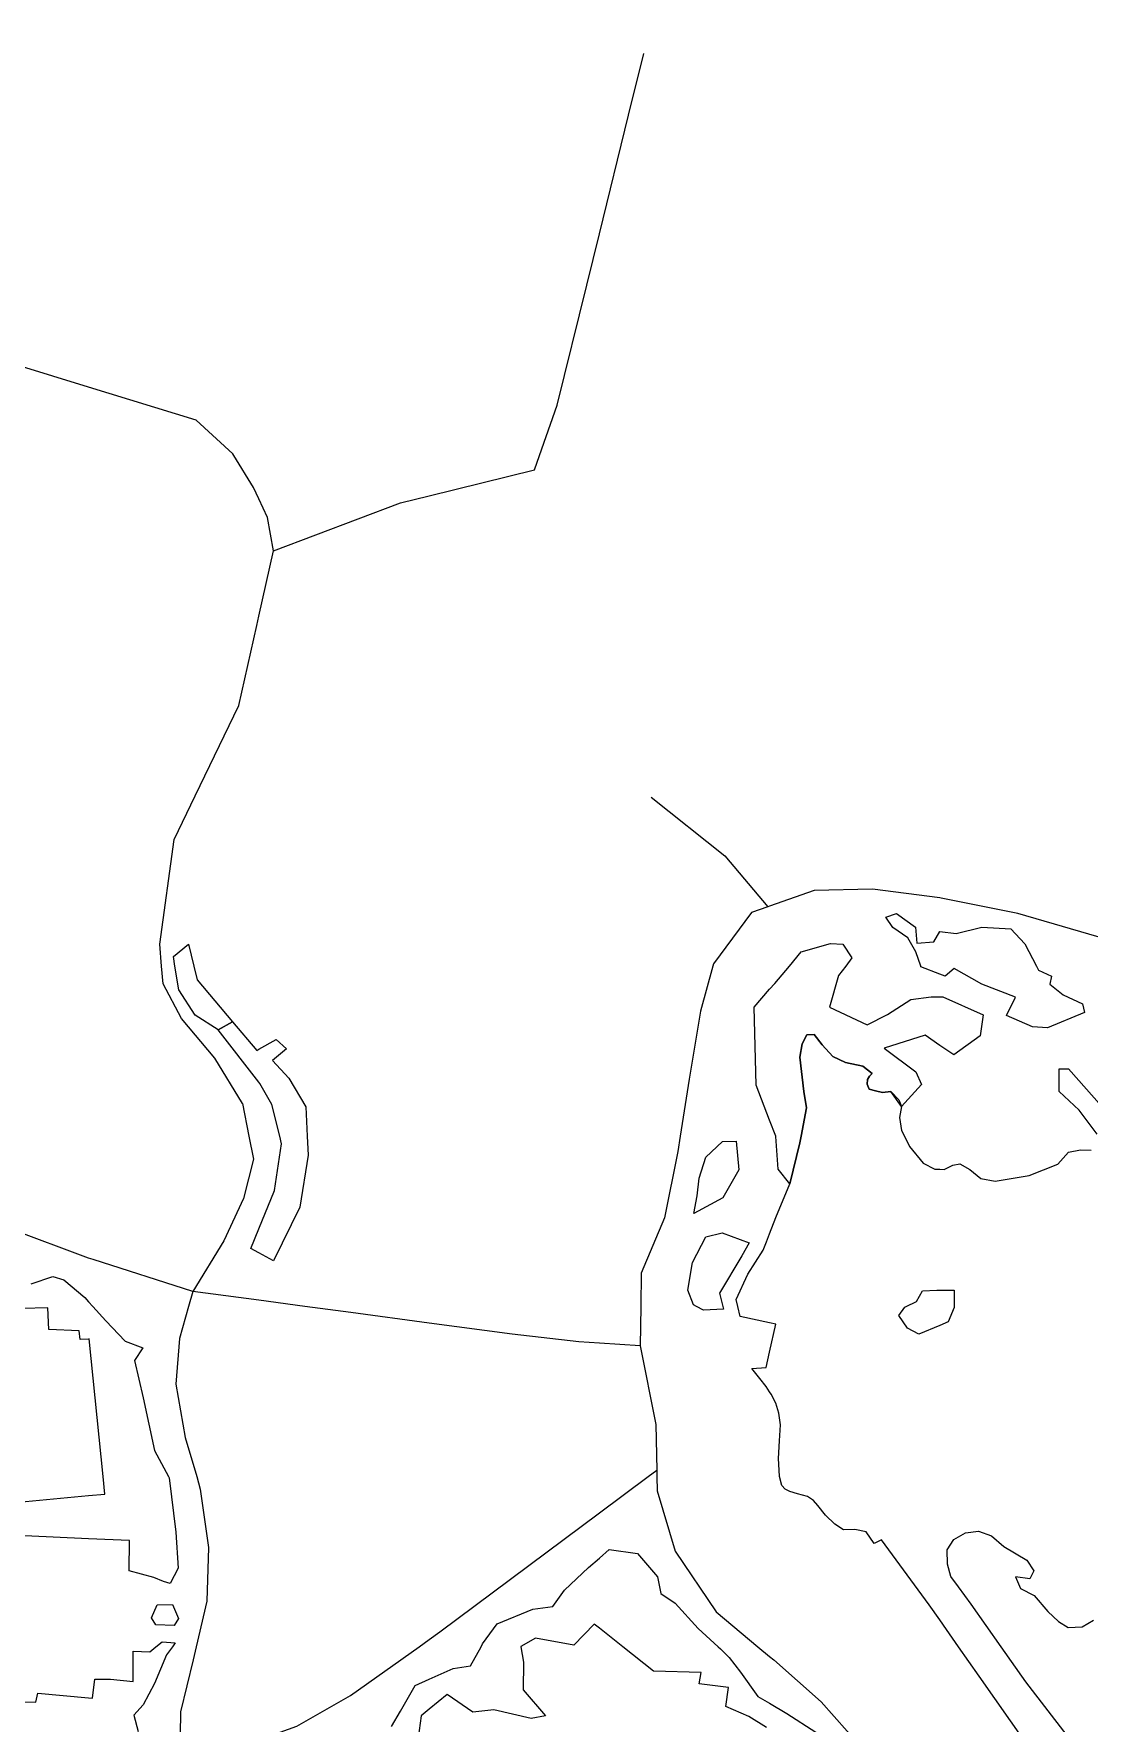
# Model space of a CAD drawing. Header units: millimetres. Extents: x 0 to 1153, y 0 to 888.
# Drawn here: x 530.3 to 716.3, y 586.5 to 884.3 of the extents above; entities that cross this region are included whole.
import ezdxf

# ---------------------------------------------------------------- set-up
doc = ezdxf.new("R2010")
doc.units = ezdxf.units.MM

msp = doc.modelspace()

# ---------------------------------------------------------------- linework, layer by layer
at = {"layer": 'minor_roads'}
for points in [[(572.5821, 793.1869, 5.3849), (571.4947, 799.0727, 5.4321), (570, 802.3483, 5.4657), (569.0815, 804.3612, 5.4747), (565.5876, 810, 5.4978), (565.421, 810.2689, 5.5023), (558.972, 816.2197, 5.5871), (540, 822.0421, 5.5982), (510, 831.249, 5.1325), (481.4854, 840, 4.4222), (480, 840.4559, 4.3853), (469.8849, 843.5602, 4.2098), (456.6111, 850.8297, 3.9634), (450, 853.8514, 3.813), (445.5004, 855.908, 3.7824), (420, 863.6072, 3.5072), (398.8265, 870, 3.4944), (390, 872.665, 3.4852), (360, 881.7227, 3.4135), (351.3527, 884.3335, 3.2729)], [(567.101, 695.78, 6.3109), (562.2266, 703.7374, 6.124), (556.3499, 710.7498, 5.927), (553.1156, 716.8753, 5.7903), (552.8488, 720, 5.7472), (552.5208, 723.8423, 5.6908), (555.0465, 742.3121, 5.4907), (558.7685, 750, 5.4427), (566.4733, 765.9146, 5.4162), (569.6284, 780, 5.3145), (570, 781.6592, 5.3282), (572.5821, 793.1869, 5.3849), (594.9417, 801.6502, 5.2628), (600, 802.8972, 5.2298), (618.5799, 807.4777, 4.9948), (619.4649, 810, 5.0013), (622.5697, 818.8492, 5.153), (627.7692, 840, 5.552), (630, 849.0746, 5.6807), (635.1441, 870, 5.9365), (637.8135, 880.8588, 5.8993)]]:
    msp.add_polyline3d(points, dxfattribs=at)
at = {"layer": 'parks'}
for points in [[(680.4705, 728.6, 5.2546), (682.3406, 729.2557, 5.2387), (685.7317, 726.8358, 5.2965), (685.9534, 724.027, 5.3628), (688.929, 724.2511, 5.3552), (689.9823, 726.0967, 5.3122), (690, 726.0945, 5.3122), (692.887, 725.7363, 5.3715), (697.408, 726.8616, 5.4265), (702.5269, 726.5487, 5.5245), (704.9641, 723.8895, 5.6255), (707.0071, 720, 5.7449), (707.3857, 719.2792, 5.7604), (709.6667, 718.2387, 5.8111), (709.3934, 716.7925, 5.8233), (711.752, 714.8962, 5.8817), (715.1535, 713.3311, 5.9491), (715.4707, 711.8034, 5.9682), (708.9563, 709.0761, 5.9072), (706.3215, 709.2846, 5.8694), (701.7426, 711.2914, 5.7792), (703.3158, 714.4874, 5.7573), (697.3817, 716.7801, 5.6302), (692.5483, 719.5519, 5.5035), (690.9176, 718.2057, 5.5002), (690, 718.5662, 5.4783), (686.6703, 719.874, 5.4592), (686.6268, 720, 5.4569), (685.7592, 722.5147, 5.3987), (684.3428, 724.9943, 5.341), (681.7194, 726.8008, 5.2985), (680.4705, 728.6, 5.2546)], [(554.9401, 721.685, 5.7656), (557.6117, 723.8548, 5.7871), (558.5263, 720, 5.8583), (559.1019, 717.5739, 5.8986), (565.3332, 710.1391, 6.1079), (562.8546, 708.7289, 6.0767), (558.7862, 711.3149, 5.9673), (555.8999, 715.8194, 5.8573), (555.2158, 720, 5.7935), (554.9401, 721.685, 5.7656)], [(657.278, 712.7409, 5.6925), (660, 715.8981, 5.5872), (660.9013, 716.9434, 5.5628), (663.4838, 720, 5.4926), (665.5796, 722.4805, 5.4215), (670.7042, 723.9516, 5.3771), (672.9326, 723.841, 5.3781), (674.4698, 721.4343, 5.4388), (673.4072, 720, 5.4773), (672.1705, 718.3307, 5.5134), (670.5685, 712.7564, 5.6311), (677.1877, 709.6283, 5.6781), (680.7819, 711.4339, 5.6333), (684.9061, 714.1065, 5.5722), (688.5001, 714.574, 5.5556), (690, 714.5558, 5.5528), (690.5377, 714.5493, 5.5611), (697.6522, 711.406, 5.7196), (697.0876, 707.6774, 5.7714), (692.4519, 704.342, 5.7709), (690, 706.0162, 5.7113), (687.395, 707.7949, 5.6857), (680.2067, 705.5126, 5.7508), (685.7828, 701.3751, 5.8123), (686.7786, 699.1422, 5.851), (683.2548, 695.2265, 5.9398), (681.3687, 697.8604, 5.8963), (679.9202, 697.7014, 5.9051), (678.6849, 697.9859, 5.9043), (677.5618, 698.2875, 5.9027), (677.1651, 699.1844, 5.8863), (677.2705, 699.9729, 5.8702), (677.5895, 700.573, 5.8571), (678.0749, 701.0596, 5.8457), (676.4522, 702.3523, 5.8256), (673.3913, 703.0027, 5.8229), (671.1582, 704.0426, 5.809), (669.2409, 706.0822, 5.7728), (667.8565, 707.9109, 5.7387), (666.5855, 707.8799, 5.743), (665.727, 706.2827, 5.7792), (665.3147, 703.9183, 5.8305), (666.0407, 697.879, 5.9556), (666.5169, 694.9741, 6.015), (665.5744, 690, 6.1242), (665.3558, 688.8461, 6.1284), (663.5418, 681.611, 6.1574), (661.5271, 684.1815, 6.1602), (661.0937, 689.9664, 6.1454), (661.0808, 690, 6.1454), (660, 692.8016, 6.0896), (657.6148, 698.9846, 5.9842), (657.278, 712.7409, 5.6925)], [(562.8546, 708.7289, 6.0767), (565.3332, 710.1391, 6.1079), (569.652, 705.134, 6.2498), (570, 705.3274, 6.2543), (573.0715, 707.0346, 6.2553), (574.8417, 705.387, 6.2877), (572.3793, 703.3354, 6.2949), (575.2587, 700.2341, 6.3541), (578.2825, 695.2076, 6.441), (578.5165, 690, 6.5091), (578.6664, 686.6636, 6.5203), (577.2445, 677.491, 6.5372), (572.5986, 668.0509, 6.5408), (570, 669.4374, 6.5203), (568.5887, 670.1903, 6.4921), (570, 673.6719, 6.5024), (572.7491, 680.454, 6.4943), (573.9994, 688.653, 6.4739), (573.6669, 690, 6.466), (572.2854, 695.5963, 6.3868), (570.1886, 699.3014, 6.3262), (570, 699.5438, 6.3219), (562.8546, 708.7289, 6.0767)], [(646.6714, 676.3518, 6.3311), (647.2368, 679.4857, 6.3185), (647.5625, 682.6224, 6.3082), (648.7421, 686.3157, 6.2871), (651.7167, 689.0858, 6.2472), (654.099, 689.1498, 6.22), (654.5649, 684.0707, 6.2279), (651.7557, 679.115, 6.2709), (646.6714, 676.3518, 6.3311)], [(645.5648, 662.8639, 6.3702), (646.3994, 667.76, 6.3519), (648.7473, 672.2382, 6.3185), (651.6651, 672.9647, 6.2868), (656.4229, 671.2066, 6.2425), (655.1166, 668.9273, 6.2618), (651.1929, 662.359, 6.317), (651.7632, 660, 6.3172), (651.8778, 659.5259, 6.3108), (648.3433, 659.3457, 6.3421), (647.1193, 660, 6.3612), (646.5646, 660.2965, 6.3659), (645.5648, 662.8639, 6.3702)], [(529.8647, 663.9513, 5.8117), (533.6848, 665.2708, 5.883), (535.6118, 664.6899, 5.927), (539.3063, 661.588, 6.0228), (540, 660.8206, 6.0417), (540.7418, 660, 6.0593), (543.06, 657.4354, 6.0973), (546.413, 653.8452, 6.1469), (549.5557, 652.6827, 6.1927), (548.0661, 650.4521, 6.1658), (549.609, 643.9011, 6.1725), (551.6061, 634.6127, 6.1707), (554.0866, 630, 6.1794), (554.2165, 629.7585, 6.1786), (555.3876, 620.2292, 6.1071), (555.7899, 613.8686, 6.0542), (554.3904, 611.1537, 6.0256), (553.1797, 611.4936, 6.0241), (551.4864, 612.2297, 6.0235), (547.1611, 613.4065, 6.0143), (547.2256, 618.7207, 6.0476), (540, 619.0486, 6.0077), (528.7746, 619.5579, 5.889)], [(520.1587, 624.773, 5.7906), (540, 626.6448, 6.0389), (542.8496, 626.9136, 6.0631), (542.5397, 630, 6.0756), (540.1044, 654.2562, 6.0494), (540, 654.2515, 6.0477), (538.4892, 654.1829, 6.0187), (538.34, 655.7179, 6.015), (533.0043, 655.9499, 5.9102), (532.8103, 659.7248, 5.8992), (528.2699, 659.6312, 5.8063)], [(593.3803, 585.9268, 5.7383), (594.9476, 588.6304, 5.7568), (597.5601, 593.1797, 5.7914), (600, 594.2624, 5.7935), (604.2453, 596.1464, 5.7761), (607.3199, 596.6202, 5.7538), (609.1443, 600, 5.7726), (609.4129, 600.4974, 5.7795), (612.013, 604.0248, 5.8219), (618.27, 606.6064, 5.8127), (621.7765, 607.1121, 5.7899), (623.8652, 609.9766, 5.8235), (628.0773, 613.9676, 5.8579), (630, 615.6449, 5.8707), (631.7121, 617.1386, 5.888), (636.7226, 616.446, 5.8463), (640.2608, 612.3146, 5.754), (640.8247, 609.39, 5.7004), (643.3613, 607.6681, 5.6579), (647.3989, 603.1962, 5.5632), (650.9639, 600, 5.4946), (651.3597, 599.6451, 5.4892), (652.8756, 598.1121, 5.4667), (654.8822, 595.5325, 5.4307), (657.8992, 591.2494, 5.3715), (660, 590.0338, 5.3486), (663.0657, 588.2598, 5.3167), (668.1326, 584.9741, 5.2595)], [(551.1045, 605.1259, 5.9698), (552.0672, 607.4001, 5.9888), (554.7931, 607.4599, 5.9959), (555.866, 604.9845, 5.9769), (555.0915, 603.7302, 5.9649), (551.8482, 603.8439, 5.9614), (551.1045, 605.1259, 5.9698)], [(659.4471, 585.767, 5.3053), (656.3219, 587.7097, 5.3412), (652.2593, 589.4687, 5.3791), (652.7552, 592.7985, 5.4116), (647.5847, 593.4745, 5.4423), (647.9362, 595.4401, 5.4608), (639.5159, 595.7002, 5.501), (634.1176, 600, 5.5665), (630, 603.2798, 5.6442), (629.0913, 604.0035, 5.6657), (625.4898, 600.2746, 5.63), (618.7279, 601.5274, 5.7143), (616.1443, 600.0256, 5.7098), (616.1488, 600, 5.7093), (616.6228, 597.3065, 5.678), (616.5633, 592.401, 5.6292), (620.5197, 587.8185, 5.5495), (617.9644, 587.3385, 5.5665), (611.4139, 588.886, 5.6379), (607.7327, 588.4754, 5.6651), (603.1671, 591.5878, 5.7372), (600, 588.9935, 5.7367), (598.6064, 587.852, 5.7312), (598.0478, 583.9654, 5.6934)], [(516.8958, 590.3392, 5.8164), (530.6884, 590.2276, 5.89), (531.0433, 591.8122, 5.8898), (540, 591.0108, 5.9387), (540.6551, 590.9522, 5.9377), (541.1029, 594.2733, 5.9342), (543.8603, 594.2864, 5.9315), (547.8675, 593.9032, 5.9274), (547.8522, 599.2277, 5.9308), (550.7599, 599.1181, 5.9309), (551.8713, 600, 5.9323), (552.9629, 600.8662, 5.9394), (555.2302, 600.6714, 5.9389), (554.753, 600, 5.9331), (553.7505, 598.5894, 5.9301), (551.5875, 593.5515, 5.9229), (549.5998, 589.7844, 5.9213), (547.9552, 587.9553, 5.9233), (548.7351, 585.0467, 5.9191)]]:
    msp.add_polyline3d(points, dxfattribs=at)
at = {"layer": 'paths'}
for points in [[(639.1299, 749.7481, 4.9575), (652.1195, 739.453, 5.0593), (659.6985, 730.4593, 5.2054)], [(719.4707, 724.6801, 5.864), (703.7583, 729.247, 5.4877), (690.2214, 731.9757, 5.1816), (690, 732.0049, 5.1769), (678.1413, 733.5716, 5.1299), (667.869, 733.3337, 5.1266), (660, 730.5654, 5.1981), (659.6985, 730.4593, 5.2054), (656.8253, 729.4535, 5.2749)], [(656.8253, 729.4535, 5.2749), (650.1145, 720.41, 5.6257), (650.0014, 720, 5.6389), (647.8074, 712.0473, 5.8341), (645.8316, 700.0288, 6.1067), (644.2697, 690, 6.3299), (643.847, 687.2856, 6.3399), (641.5078, 675.6246, 6.3868), (637.3533, 665.8347, 6.4451), (637.2826, 660, 6.4545), (637.1984, 653.0601, 6.3691), (639.9549, 639.1629, 6.1749), (640.1214, 631.1419, 6.0759), (640.1424, 630, 6.0618), (640.1888, 627.4707, 6.0176), (643.3608, 616.858, 5.8148), (650.5599, 606.1871, 5.5978), (657.9478, 600, 5.4648), (660, 598.2813, 5.4375), (660.7263, 597.6731, 5.4281), (669.076, 590.2777, 5.314), (675.9509, 582.5192, 5.1987)], [(567.101, 695.78, 6.3109), (568.2366, 690, 6.4003), (569.0279, 685.9721, 6.4324), (567.265, 678.9966, 6.4302), (563.8265, 671.5768, 6.4015), (558.3392, 662.6115, 6.3478), (557.6018, 660, 6.3479), (556.0094, 654.3606, 6.2973), (555.3841, 646.2934, 6.2556), (557.0363, 636.8977, 6.2364), (559.0423, 630, 6.224), (559.6831, 627.7966, 6.2081), (561.1086, 617.5023, 6.1143), (560.8341, 608.0464, 6.0166), (558.9519, 600, 5.9341), (558.4065, 597.6687, 5.9272), (556.1855, 588.5059, 5.9054), (556.0721, 580.4696, 5.8863)], [(637.1984, 653.0601, 6.3691), (630, 653.5247, 6.4394), (626.386, 653.758, 6.4658), (614.6461, 655.0804, 6.5563), (600, 657.0618, 6.6663), (586.2019, 658.9284, 6.6227), (578.0955, 660, 6.596), (570, 661.0701, 6.5556), (558.3392, 662.6115, 6.3478), (540.7776, 668.2418, 6.0115), (540, 668.5315, 5.9961), (526.1548, 673.6879, 5.6665)], [(502.3889, 569.125, 5.6864), (504.3615, 570, 5.7231), (510, 572.5012, 5.8149), (518.66, 576.3426, 5.8497), (528.7499, 579.3237, 5.8949), (540, 579.7955, 5.9504), (556.0721, 580.4696, 5.8863), (565.561, 581.9992, 5.8556), (570, 583.5917, 5.8482), (576.7102, 585.9989, 5.8262), (586.1503, 591.4132, 5.8217), (598.2296, 600, 5.8601), (600, 601.2585, 5.8791), (601.8941, 602.605, 5.8873), (630, 623.5862, 6.0161), (638.5918, 630, 6.0728), (640.1214, 631.1419, 6.0759)]]:
    msp.add_polyline3d(points, dxfattribs=at)
at = {"layer": 'water'}
for points in [[(654.0963, 661.2366, 6.2919), (656.1479, 665.6626, 6.2603), (658.869, 669.9411, 6.2212), (659.4298, 671.3653, 6.2114), (660, 672.8099, 6.2013), (661.12, 675.647, 6.187), (663.5418, 681.611, 6.1574), (665.3558, 688.8461, 6.1284), (665.5744, 690, 6.1242), (666.5169, 694.9741, 6.015), (666.0407, 697.879, 5.9556), (665.3147, 703.9183, 5.8305), (665.727, 706.2827, 5.7792), (666.5855, 707.8799, 5.743), (667.8565, 707.9109, 5.7387), (669.2409, 706.0822, 5.7728), (671.1582, 704.0426, 5.809), (673.3913, 703.0027, 5.8229), (676.4522, 702.3523, 5.8256), (678.0749, 701.0596, 5.8457), (677.5895, 700.573, 5.8571), (677.2705, 699.9729, 5.8702), (677.1651, 699.1844, 5.8863), (677.5618, 698.2875, 5.9027), (678.6849, 697.9859, 5.9043), (679.9202, 697.7014, 5.9051), (681.3687, 697.8604, 5.8963), (682.7739, 696.431, 5.9185), (683.2548, 695.2265, 5.9398), (682.864, 693.3171, 5.9783), (683.2599, 691.0357, 6.0205), (683.7659, 690, 6.0381), (684.648, 688.1942, 6.0376), (687.0815, 685.2284, 6.0318), (689.1468, 684.1905, 6.0236), (690, 684.1704, 6.0194), (690.7687, 684.1523, 6.0236), (692.2641, 684.8868, 6.0306), (693.4981, 685.1599, 6.0371), (695.2676, 684.1163, 6.0479), (697.2064, 682.5318, 6.0592), (699.7345, 682.0923, 6.072), (705.7484, 683.088, 6.1032), (710.7996, 685.0989, 6.1336), (712.6707, 687.167, 6.149), (714.762, 687.6155, 6.1628), (716.6712, 687.5459, 6.1741)], [(717.7524, 690.3762, 6.1856), (714.5352, 694.6152, 6.1229), (711.0187, 697.91, 6.0579), (711.0029, 701.8779, 6.0139), (712.6575, 701.9043, 6.0314), (719.9108, 693.723, 6.1737)], [(707.9804, 579.0646, 5.0693), (696.9024, 594.7909, 5.272), (693.2827, 600, 5.3377), (691.1526, 603.0654, 5.3837), (690, 604.7234, 5.4086), (688.1363, 607.4042, 5.4543), (679.7075, 618.824, 5.6563), (678.4532, 618.1981, 5.6529), (676.9919, 620.2786, 5.6904), (674.9988, 620.6744, 5.7056), (673.0003, 620.6336, 5.7145), (671.4698, 621.6185, 5.7365), (669.8666, 623.199, 5.768), (668.521, 624.9251, 5.8006), (667.7404, 625.7987, 5.8177), (666.662, 626.4994, 5.8337), (664.9176, 626.9851, 5.8499), (663.5719, 627.3917, 5.8629), (662.7294, 627.7736, 5.873), (662.1382, 628.4498, 5.8864), (661.7651, 630, 5.9122), (661.7502, 630.062, 5.9129), (661.5561, 633.1679, 5.9467), (661.7297, 636.2786, 5.9787), (661.9318, 639.1102, 6.0075), (661.6454, 641.1951, 6.031), (661.115, 642.9299, 6.0522), (660.2634, 644.5384, 6.0739), (660, 644.9618, 6.0798), (659.4246, 645.8866, 6.0944), (658.2826, 647.2757, 6.1188), (656.8579, 649.077, 6.1504), (659.3851, 649.223, 6.1302), (660, 651.9418, 6.1537), (661.1078, 656.8401, 6.1992), (660, 657.0833, 6.2082), (654.8349, 658.217, 6.2684), (654.3988, 660, 6.2922), (654.0963, 661.2366, 6.2919)], [(682.7841, 658.3708, 6.0899), (683.8175, 659.8914, 6.0992), (684.0425, 660, 6.099), (685.8835, 660.8885, 6.0865), (686.9208, 662.7343, 6.0769), (689.4798, 662.8706, 6.062), (690, 662.8643, 6.059), (692.5482, 662.8334, 6.0626), (692.5139, 660, 6.0664), (692.5113, 659.7861, 6.0643), (691.4657, 657.2527, 6.038), (690, 656.6426, 6.031), (686.325, 655.1128, 6.0368), (684.2917, 656.1596, 6.059), (682.7841, 658.3708, 6.0899)], [(691.2983, 617.0667, 5.5819), (692.4955, 618.9106, 5.6066), (694.5474, 620.0659, 5.6204), (696.7889, 620.3825, 5.6222), (699.0886, 619.5555, 5.6077), (701.2792, 617.652, 5.5781), (705.3264, 615.2892, 5.5397), (706.5902, 613.3969, 5.5114), (705.8773, 611.9467, 5.4917), (703.3165, 612.3216, 5.5001), (704.2425, 610.2568, 5.4697), (706.6173, 609.0386, 5.4496), (709.0523, 606.1937, 5.4063), (710.9092, 604.4428, 5.3793), (712.6389, 603.4091, 5.3626), (715.0936, 603.5094, 5.361), (717.106, 604.7023, 5.3755)], [(716.8314, 576.1048, 5.0194), (713.7995, 581.1313, 5.0851), (712.4161, 584.3631, 5.1261), (705.1622, 593.8174, 5.2496), (700.8129, 600, 5.3286), (695.5301, 607.5097, 5.4414), (693.2894, 610.5661, 5.4874), (691.9532, 612.4128, 5.5152), (691.3478, 614.5573, 5.5463), (691.2983, 617.0667, 5.5819)]]:
    msp.add_polyline3d(points, dxfattribs=at)

doc.saveas('drawing.dxf')
